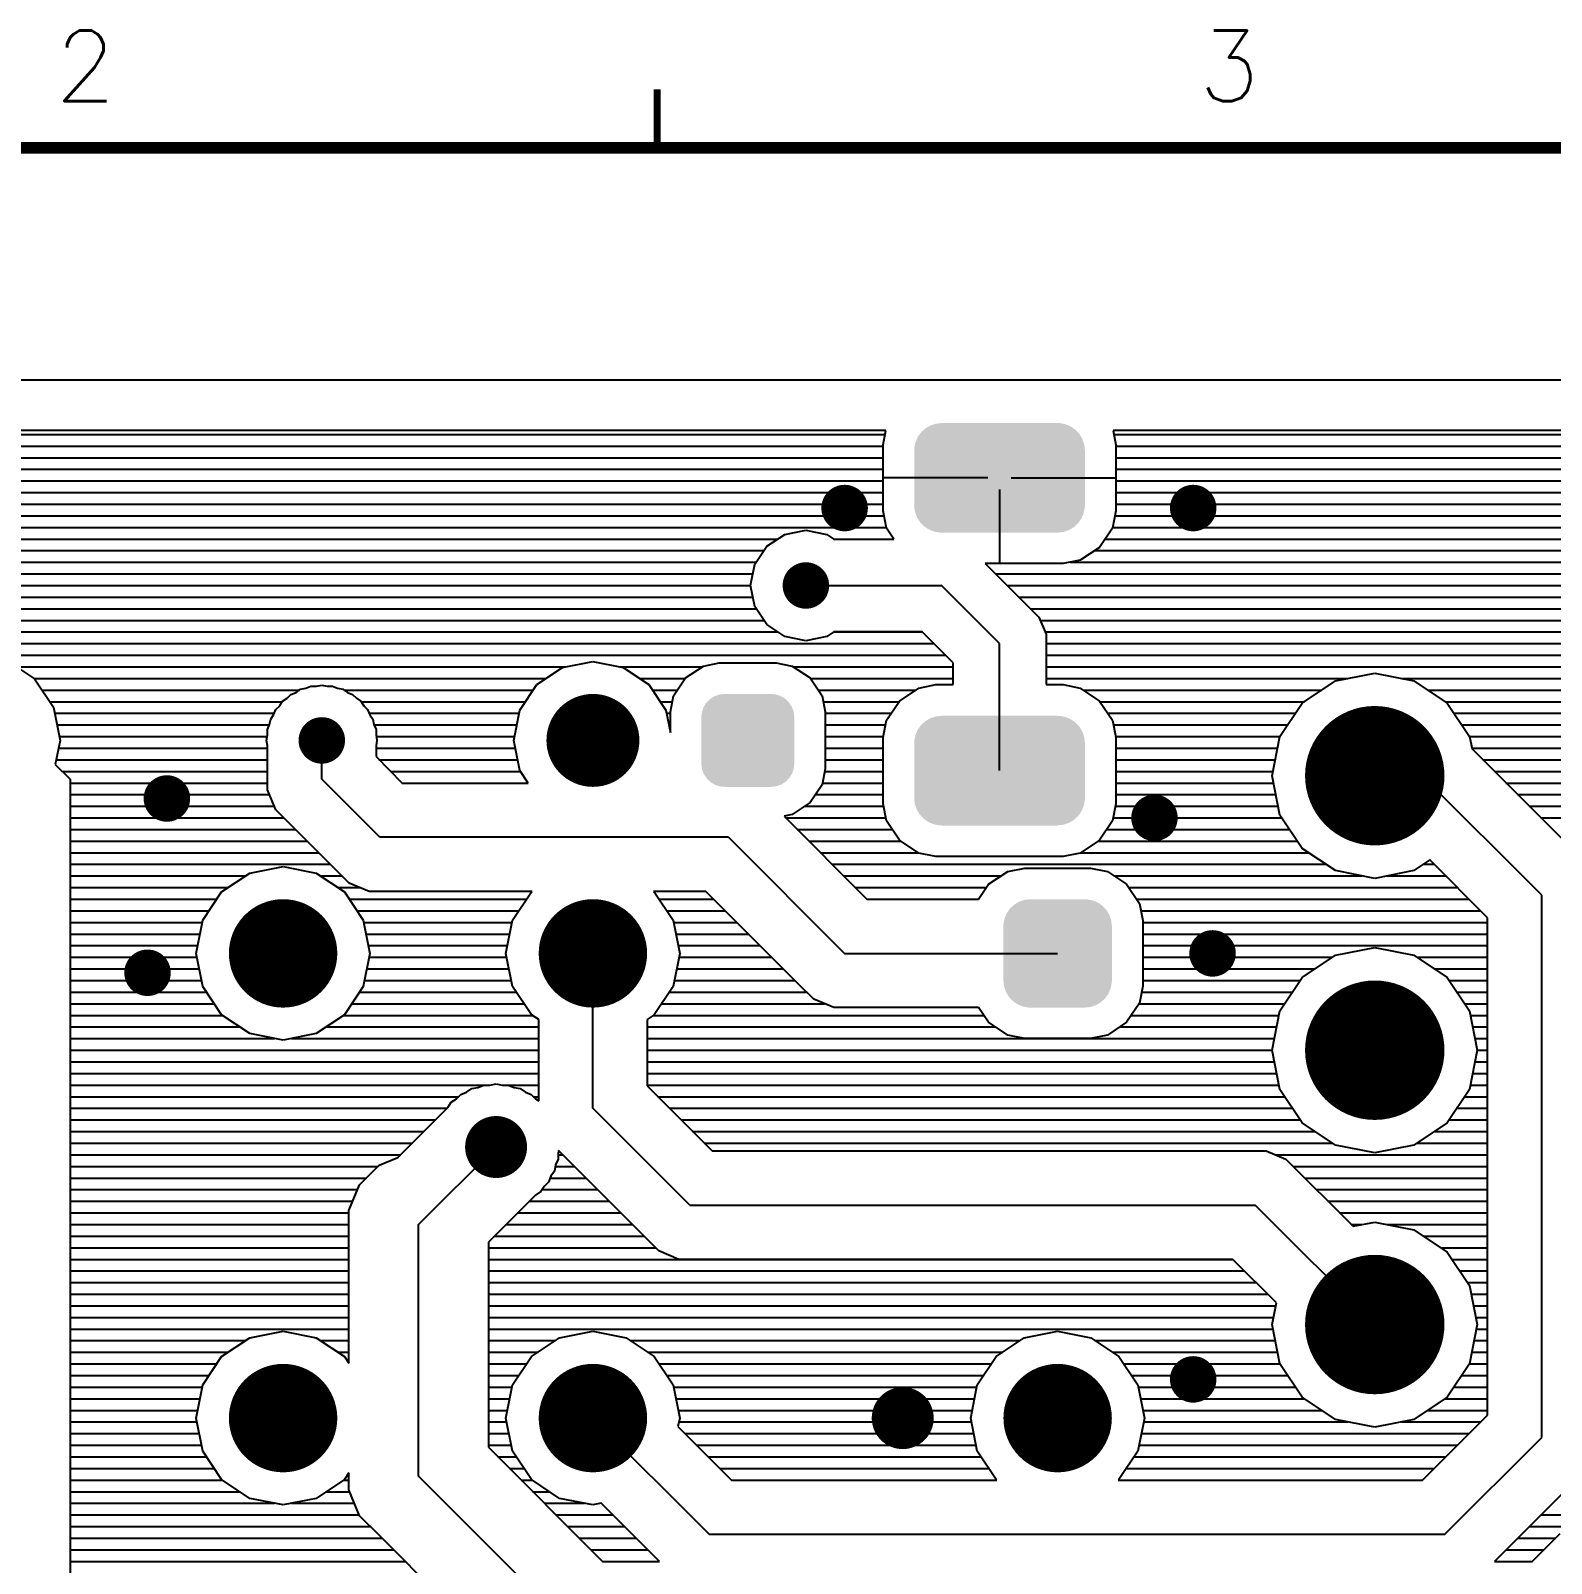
# Model space of a CAD drawing. Extents: x 295 to 953, y 10 to 290.
# Drawn here: x 562.8 to 627.6, y 224.7 to 290 of the extents above; entities that cross this region are included whole.
import ezdxf
from ezdxf.enums import TextEntityAlignment as Align

# ---------------------------------------------------------------- set-up
doc = ezdxf.new("R2010")
doc.units = 0
doc.header["$LTSCALE"] = 5
doc.header["$MEASUREMENT"] = 0
doc.layers.get('0').update_dxf_attribs({"linetype": 'CONTINUOUS', "lineweight": 25})
doc.layers.add('문자', color=4, linetype='CONTINUOUS')
doc.layers.add('테두리', color=3, linetype='CONTINUOUS')
doc.styles.get("Standard").update_dxf_attribs({"font": 'simplex.shx'})

# ---------------------------------------------------------------- blocks, each defined once
blk = doc.blocks.new('C')
at = {"layer": '테두리'}
for points, const_width in [([(112.5, 287.5), (112.5, 285)], 0.3), ([(15, 285), (15, 15), (405, 15), (405, 285), (15, 285)], 0.5)]:
    blk.add_lwpolyline(points, dxfattribs=dict(at, const_width=const_width))
at = {"layer": '문자'}
for s, p in [('2', (88.125, 288.5)), ('3', (136.875, 288.5))]:
    blk.add_text(s, height=3, dxfattribs=at).set_placement(p, align=Align.MIDDLE)

msp = doc.modelspace()

# ---------------------------------------------------------------- linework, layer by layer
for p, q in [((843.878, 275.097), (529.277, 275.097)), ((544.578, 272.785), (599.193, 272.785)), ((599.226, 272.95), (544.975, 272.95)), ((599.108, 272.349), (599.226, 272.95)), ((822.006, 272.95), (608.915, 272.95)), ((608.915, 272.95), (609.033, 272.349)), ((608.948, 272.785), (825.361, 272.785)), ((543.971, 272.29), (599.108, 272.29)), ((599.108, 269.523), (599.108, 272.349)), ((609.033, 272.349), (609.033, 269.523)), ((609.033, 272.29), (825.968, 272.29)), ((542.98, 271.299), (599.108, 271.299)), ((543.475, 271.795), (599.108, 271.795)), ((609.033, 271.795), (826.463, 271.795)), ((609.033, 271.299), (826.959, 271.299)), ((542.485, 270.804), (599.108, 270.804)), ((603.578, 270.936), (599.108, 270.936)), ((604.569, 270.936), (609.033, 270.936)), ((609.033, 270.804), (827.454, 270.804)), ((542.234, 270.309), (599.108, 270.309)), ((604.074, 270.441), (604.074, 267.277)), ((609.033, 270.309), (827.949, 270.309)), ((542.155, 269.813), (599.108, 269.813)), ((542.155, 269.318), (599.147, 269.318)), ((599.253, 268.796), (599.108, 269.523)), ((609.033, 269.523), (608.888, 268.796)), ((608.994, 269.318), (828.603, 269.318)), ((609.033, 269.813), (828.398, 269.813)), ((542.155, 268.823), (599.246, 268.823)), ((594.914, 268.526), (595.819, 268.704)), ((595.819, 268.704), (596.717, 268.526)), ((599.563, 268.328), (599.253, 268.796)), ((608.888, 268.796), (608.333, 267.971)), ((608.895, 268.823), (828.61, 268.823)), ((542.155, 268.328), (594.617, 268.328)), ((593.639, 267.251), (594.148, 268.017)), ((594.148, 268.017), (594.914, 268.526)), ((596.717, 268.526), (597.008, 268.328)), ((597.008, 268.328), (599.563, 268.328)), ((608.333, 267.971), (607.514, 267.423)), ((608.578, 268.328), (828.61, 268.328)), ((542.155, 267.832), (594.029, 267.832)), ((542.155, 267.337), (593.699, 267.337)), ((593.461, 266.346), (593.639, 267.251)), ((606.788, 267.277), (603.466, 267.277)), ((603.466, 267.277), (605.19, 265.554)), ((607.514, 267.423), (606.788, 267.277)), ((607.098, 267.337), (668.509, 267.337)), ((608.129, 267.832), (676.487, 267.832)), ((542.155, 266.842), (593.56, 266.842)), ((603.902, 266.842), (668.02, 266.842)), ((542.155, 266.346), (593.461, 266.346)), ((593.639, 265.448), (593.461, 266.346)), ((595.819, 266.346), (601.597, 266.346)), ((604.074, 263.87), (601.597, 266.346)), ((604.397, 266.346), (667.796, 266.346)), ((542.155, 265.851), (593.56, 265.851)), ((542.155, 265.356), (593.699, 265.356)), ((594.148, 264.682), (593.639, 265.448)), ((604.893, 265.851), (667.743, 265.851)), ((605.19, 265.554), (605.751, 264.993)), ((605.388, 265.356), (667.743, 265.356)), ((542.155, 264.86), (594.029, 264.86)), ((594.914, 264.174), (594.148, 264.682)), ((605.751, 264.993), (606.055, 264.266)), ((605.804, 264.86), (667.763, 264.86)), ((542.155, 264.365), (594.623, 264.365)), ((595.819, 263.989), (594.914, 264.174)), ((596.717, 264.174), (595.819, 263.989)), ((597.008, 264.365), (596.717, 264.174)), ((597.008, 264.365), (600.772, 264.365)), ((600.772, 264.365), (597.008, 264.365)), ((602.093, 263.051), (600.772, 264.365)), ((606.009, 264.365), (665.861, 264.365)), ((606.055, 264.266), (606.055, 262.12)), ((542.155, 263.87), (601.267, 263.87)), ((560.679, 263.375), (601.762, 263.375)), ((604.074, 258.455), (604.074, 263.87)), ((606.055, 263.87), (665.134, 263.87)), ((606.055, 263.375), (657.282, 263.375)), ((561.736, 263.163), (562.937, 262.364)), ((562.165, 262.879), (585.583, 262.879)), ((584.354, 262.126), (585.444, 262.853)), ((585.444, 262.853), (586.738, 263.11)), ((586.738, 263.11), (588.026, 262.853)), ((587.887, 262.879), (591.401, 262.879)), ((588.026, 262.853), (589.116, 262.126)), ((590.681, 262.404), (591.447, 262.912)), ((591.447, 262.912), (592.121, 263.044)), ((592.121, 263.044), (594.557, 263.044)), ((594.557, 263.044), (595.231, 262.912)), ((595.231, 262.912), (595.997, 262.404)), ((595.277, 262.879), (602.093, 262.879)), ((602.093, 262.12), (602.093, 263.051)), ((606.055, 262.879), (656.543, 262.879)), ((562.904, 262.384), (584.744, 262.384)), ((562.937, 262.364), (563.743, 261.162)), ((574.501, 261.968), (574.719, 262.054)), ((574.719, 262.054), (574.95, 262.054)), ((574.95, 262.054), (575.181, 262.1)), ((575.181, 262.1), (575.406, 262.054)), ((575.406, 262.054), (575.637, 262.054)), ((575.637, 262.054), (575.855, 261.968)), ((583.628, 261.03), (584.354, 262.126)), ((588.726, 262.384), (590.674, 262.384)), ((589.116, 262.126), (589.842, 261.03)), ((590.172, 261.638), (590.681, 262.404)), ((595.997, 262.404), (596.506, 261.638)), ((596.004, 262.384), (602.093, 262.384)), ((600.626, 261.974), (601.353, 262.12)), ((601.353, 262.12), (602.093, 262.12)), ((606.055, 262.384), (618.926, 262.384)), ((606.055, 262.12), (606.788, 262.12)), ((606.788, 262.12), (607.514, 261.974)), ((616.971, 261.334), (618.391, 262.278)), ((618.391, 262.278), (620.069, 262.615)), ((620.069, 262.615), (621.739, 262.278)), ((621.211, 262.384), (655.895, 262.384)), ((621.739, 262.278), (623.159, 261.334)), ((563.254, 261.889), (574.23, 261.889)), ((563.585, 261.393), (573.504, 261.393)), ((573.385, 261.215), (573.51, 261.413)), ((573.51, 261.413), (573.702, 261.539)), ((573.702, 261.539), (573.867, 261.704)), ((573.867, 261.704), (574.085, 261.79)), ((574.085, 261.79), (574.277, 261.922)), ((574.277, 261.922), (574.501, 261.968)), ((575.855, 261.968), (576.079, 261.922)), ((576.079, 261.922), (576.271, 261.79)), ((576.126, 261.889), (584.196, 261.889)), ((576.271, 261.79), (576.489, 261.704)), ((576.489, 261.704), (576.654, 261.539)), ((576.654, 261.539), (576.845, 261.413)), ((576.845, 261.413), (576.971, 261.215)), ((576.852, 261.393), (583.866, 261.393)), ((589.274, 261.889), (590.337, 261.889)), ((589.604, 261.393), (590.126, 261.393)), ((590.04, 260.964), (590.172, 261.638)), ((596.34, 261.889), (600.508, 261.889)), ((596.506, 261.638), (596.644, 260.964)), ((596.552, 261.393), (599.788, 261.393)), ((599.253, 260.601), (599.808, 261.42)), ((599.808, 261.42), (600.626, 261.974)), ((607.514, 261.974), (608.333, 261.42)), ((607.633, 261.889), (617.81, 261.889)), ((608.333, 261.42), (608.888, 260.601)), ((608.353, 261.393), (617.07, 261.393)), ((622.327, 261.889), (655.565, 261.889)), ((623.067, 261.393), (655.235, 261.393)), ((563.743, 261.162), (564.021, 259.742)), ((563.789, 260.898), (573.154, 260.898)), ((573.002, 260.647), (573.127, 260.839)), ((573.127, 260.839), (573.22, 261.057)), ((573.22, 261.057), (573.385, 261.215)), ((576.971, 261.215), (577.136, 261.057)), ((577.136, 261.057), (577.229, 260.839)), ((577.202, 260.898), (583.601, 260.898)), ((577.229, 260.839), (577.354, 260.647)), ((583.37, 259.742), (583.628, 261.03)), ((589.842, 261.03), (590.04, 260.073)), ((589.869, 260.898), (590.04, 260.898)), ((590.04, 260.073), (590.04, 260.964)), ((596.644, 260.964), (596.644, 258.527)), ((596.644, 260.898), (599.458, 260.898)), ((608.683, 260.898), (616.687, 260.898)), ((616.02, 259.914), (616.971, 261.334)), ((623.159, 261.334), (624.11, 259.914)), ((623.45, 260.898), (654.991, 260.898)), ((563.888, 260.403), (572.949, 260.403)), ((572.87, 260.205), (572.956, 260.416)), ((572.87, 259.973), (572.87, 260.205)), ((572.956, 260.416), (573.002, 260.647)), ((577.354, 260.647), (577.4, 260.416)), ((577.4, 260.416), (577.493, 260.205)), ((577.407, 260.403), (583.502, 260.403)), ((577.493, 260.205), (577.493, 259.973)), ((589.968, 260.403), (590.04, 260.403)), ((596.644, 260.403), (599.213, 260.403)), ((599.108, 259.874), (599.253, 260.601)), ((608.888, 260.601), (609.033, 259.874)), ((608.928, 260.403), (616.351, 260.403)), ((623.78, 260.403), (654.892, 260.403)), ((564.021, 259.742), (563.816, 258.719)), ((563.954, 259.412), (572.87, 259.412)), ((563.988, 259.907), (572.857, 259.907)), ((572.824, 259.742), (572.87, 259.973)), ((572.87, 259.518), (572.824, 259.742)), ((572.87, 258.554), (572.87, 259.518)), ((575.181, 258.091), (575.181, 259.742)), ((577.493, 259.973), (577.532, 259.742)), ((577.532, 259.742), (577.493, 259.518)), ((577.493, 259.518), (577.493, 259.049)), ((577.493, 259.412), (583.436, 259.412)), ((577.499, 259.907), (583.403, 259.907)), ((583.628, 258.455), (583.37, 259.742)), ((596.644, 259.907), (599.114, 259.907)), ((596.644, 259.412), (599.108, 259.412)), ((599.108, 257.041), (599.108, 259.874)), ((609.027, 259.907), (616.02, 259.907)), ((609.033, 259.874), (609.033, 257.041)), ((609.033, 259.412), (615.921, 259.412)), ((615.69, 258.237), (616.02, 259.914)), ((624.11, 259.914), (624.216, 259.379)), ((624.11, 259.907), (654.793, 259.907)), ((624.209, 259.412), (654.693, 259.412)), ((563.855, 258.917), (572.87, 258.917)), ((577.493, 259.049), (578.609, 257.926)), ((577.618, 258.917), (583.535, 258.917)), ((596.644, 258.917), (599.108, 258.917)), ((609.033, 258.917), (615.829, 258.917)), ((624.216, 259.379), (628.495, 255.1)), ((624.672, 258.917), (654.786, 258.917)), ((563.816, 258.719), (564.45, 258.091)), ((564.12, 258.422), (572.87, 258.422)), ((572.87, 257.636), (572.87, 258.554)), ((578.113, 258.422), (583.648, 258.422)), ((583.978, 257.926), (583.628, 258.455)), ((596.644, 258.527), (596.506, 257.854)), ((596.618, 258.422), (599.108, 258.422)), ((609.033, 258.422), (615.73, 258.422)), ((616.02, 256.559), (615.69, 258.237)), ((622.089, 258.237), (620.069, 258.237)), ((627.188, 253.138), (622.089, 258.237)), ((625.167, 258.422), (654.885, 258.422)), ((564.45, 258.091), (564.45, 237.454)), ((564.45, 257.926), (572.87, 257.926)), ((573.22, 256.784), (572.87, 257.636)), ((577.658, 255.615), (575.181, 258.091)), ((578.609, 257.926), (583.978, 257.926)), ((596.506, 257.854), (595.997, 257.088)), ((596.519, 257.926), (599.108, 257.926)), ((609.033, 257.926), (615.75, 257.926)), ((625.662, 257.926), (654.984, 257.926)), ((564.45, 257.431), (572.949, 257.431)), ((564.45, 256.936), (573.154, 256.936)), ((595.997, 257.088), (595.231, 256.579)), ((595.773, 256.936), (599.127, 256.936)), ((596.228, 257.431), (599.108, 257.431)), ((599.253, 256.315), (599.108, 257.041)), ((609.033, 257.041), (608.888, 256.315)), ((609.014, 256.936), (615.948, 256.936)), ((609.033, 257.431), (615.849, 257.431)), ((626.158, 257.431), (655.222, 257.431)), ((626.653, 256.936), (655.552, 256.936)), ((564.45, 256.44), (573.563, 256.44)), ((573.867, 256.137), (573.22, 256.784)), ((595.231, 256.579), (594.888, 256.506)), ((594.888, 256.506), (598.421, 252.973)), ((594.954, 256.44), (599.226, 256.44)), ((599.808, 255.489), (599.253, 256.315)), ((608.888, 256.315), (608.333, 255.489)), ((608.915, 256.44), (616.106, 256.44)), ((616.971, 255.139), (616.02, 256.559)), ((627.148, 256.44), (655.882, 256.44)), ((564.45, 255.945), (574.059, 255.945)), ((575.696, 254.307), (573.867, 256.137)), ((592.517, 255.615), (577.658, 255.615)), ((592.517, 255.615), (597.47, 250.662)), ((595.449, 255.945), (599.497, 255.945)), ((600.626, 254.941), (599.808, 255.489)), ((608.333, 255.489), (607.514, 254.941)), ((608.644, 255.945), (616.436, 255.945)), ((564.45, 255.45), (574.554, 255.45)), ((564.45, 254.954), (575.049, 254.954)), ((595.944, 255.45), (599.867, 255.45)), ((596.44, 254.954), (600.607, 254.954)), ((601.353, 254.796), (600.626, 254.941)), ((607.514, 254.941), (606.788, 254.796)), ((607.534, 254.954), (617.249, 254.954)), ((608.274, 255.45), (616.767, 255.45)), ((618.391, 254.195), (616.971, 255.139)), ((564.45, 254.459), (575.545, 254.459)), ((572.11, 254.083), (573.53, 254.367)), ((573.53, 254.367), (574.944, 254.083)), ((576.344, 253.66), (575.696, 254.307)), ((596.935, 254.459), (617.988, 254.459)), ((606.788, 254.796), (601.353, 254.796)), ((604.424, 254.155), (605.15, 254.294)), ((605.15, 254.294), (607.944, 254.294)), ((607.944, 254.294), (608.67, 254.155)), ((620.069, 253.858), (618.391, 254.195)), ((621.739, 254.195), (620.069, 253.858)), ((622.413, 254.644), (621.739, 254.195)), ((622.142, 254.459), (622.598, 254.459)), ((624.876, 252.181), (622.413, 254.644)), ((564.45, 253.964), (571.932, 253.964)), ((570.908, 253.284), (572.11, 254.083)), ((574.944, 254.083), (576.145, 253.284)), ((575.122, 253.964), (576.04, 253.964)), ((577.196, 253.303), (576.344, 253.66)), ((597.43, 253.964), (604.146, 253.964)), ((603.182, 252.973), (603.605, 253.607)), ((603.605, 253.607), (604.424, 254.155)), ((608.67, 254.155), (609.489, 253.607)), ((608.948, 253.964), (619.534, 253.964)), ((609.489, 253.607), (610.037, 252.788)), ((620.604, 253.964), (623.093, 253.964)), ((564.45, 253.469), (571.192, 253.469)), ((564.45, 252.973), (570.704, 252.973)), ((570.103, 252.082), (570.908, 253.284)), ((575.861, 253.469), (576.799, 253.469)), ((576.145, 253.284), (576.951, 252.082)), ((576.35, 252.973), (583.912, 252.973)), ((584.15, 253.303), (577.196, 253.303)), ((583.311, 252.082), (584.116, 253.284)), ((584.116, 253.284), (584.15, 253.303)), ((591.559, 253.303), (589.32, 253.303)), ((589.32, 253.303), (589.353, 253.284)), ((589.353, 253.284), (590.159, 252.082)), ((589.558, 252.973), (591.889, 252.973)), ((595.508, 249.354), (591.559, 253.303)), ((597.925, 253.469), (603.519, 253.469)), ((598.421, 252.973), (603.182, 252.973)), ((609.575, 253.469), (623.589, 253.469)), ((609.912, 252.973), (624.084, 252.973)), ((627.188, 230.024), (627.188, 253.138)), ((564.45, 252.478), (570.374, 252.478)), ((576.68, 252.478), (583.582, 252.478)), ((589.888, 252.478), (592.385, 252.478)), ((610.037, 252.788), (610.182, 252.062)), ((610.097, 252.478), (624.579, 252.478)), ((564.45, 251.983), (570.09, 251.983)), ((569.825, 250.662), (570.103, 252.082)), ((576.951, 252.082), (577.229, 250.662)), ((576.964, 251.983), (583.298, 251.983)), ((583.033, 250.662), (583.311, 252.082)), ((590.159, 252.082), (590.437, 250.662)), ((590.172, 251.983), (592.88, 251.983)), ((610.182, 252.062), (610.182, 249.262)), ((610.182, 251.983), (624.876, 251.983)), ((624.876, 230.982), (624.876, 252.181)), ((564.45, 251.487), (569.991, 251.487)), ((564.45, 250.992), (569.891, 250.992)), ((577.063, 251.487), (583.199, 251.487)), ((577.162, 250.992), (583.099, 250.992)), ((590.271, 251.487), (593.375, 251.487)), ((590.37, 250.992), (593.871, 250.992)), ((610.182, 251.487), (624.876, 251.487)), ((610.182, 250.992), (624.876, 250.992)), ((618.391, 250.583), (620.069, 250.913)), ((620.069, 250.913), (621.739, 250.583)), ((564.45, 250.497), (569.858, 250.497)), ((570.103, 249.249), (569.825, 250.662)), ((577.229, 250.662), (576.951, 249.249)), ((577.196, 250.497), (583.066, 250.497)), ((583.311, 249.249), (583.033, 250.662)), ((586.738, 244.058), (586.738, 250.662)), ((590.437, 250.662), (590.159, 249.249)), ((590.404, 250.497), (594.366, 250.497)), ((597.47, 250.662), (606.55, 250.662)), ((610.182, 250.497), (618.272, 250.497)), ((616.971, 249.632), (618.391, 250.583)), ((621.739, 250.583), (623.159, 249.632)), ((621.865, 250.497), (624.876, 250.497)), ((564.45, 250.001), (569.958, 250.001)), ((577.096, 250.001), (583.166, 250.001)), ((590.304, 250.001), (594.861, 250.001)), ((610.182, 250.001), (617.526, 250.001)), ((616.02, 248.212), (616.971, 249.632)), ((622.605, 250.001), (624.876, 250.001)), ((623.159, 249.632), (624.11, 248.212)), ((564.45, 249.506), (570.057, 249.506)), ((564.45, 249.011), (570.261, 249.011)), ((570.908, 248.047), (570.103, 249.249)), ((576.951, 249.249), (576.145, 248.047)), ((576.793, 249.011), (583.469, 249.011)), ((576.997, 249.506), (583.265, 249.506)), ((584.116, 248.047), (583.311, 249.249)), ((590.159, 249.249), (589.353, 248.047)), ((590.001, 249.011), (595.852, 249.011)), ((590.205, 249.506), (595.357, 249.506)), ((596.156, 248.707), (595.508, 249.354)), ((610.182, 249.262), (610.037, 248.542)), ((610.13, 249.011), (616.562, 249.011)), ((610.182, 249.506), (616.892, 249.506)), ((623.245, 249.506), (624.876, 249.506)), ((623.575, 249.011), (624.876, 249.011)), ((564.45, 248.516), (570.592, 248.516)), ((576.462, 248.516), (583.8, 248.516)), ((589.67, 248.516), (596.611, 248.516)), ((597.008, 248.35), (596.156, 248.707)), ((603.182, 248.35), (597.008, 248.35)), ((603.605, 247.723), (603.182, 248.35)), ((610.037, 248.542), (609.489, 247.723)), ((610.017, 248.516), (616.225, 248.516)), ((623.906, 248.516), (624.876, 248.516)), ((564.45, 248.02), (570.942, 248.02)), ((572.11, 247.241), (570.908, 248.047)), ((576.145, 248.047), (574.944, 247.241)), ((576.112, 248.02), (584.15, 248.02)), ((584.427, 247.842), (584.116, 248.047)), ((584.427, 244.52), (584.427, 247.842)), ((589.353, 248.047), (589.05, 247.842)), ((589.05, 247.842), (589.05, 245.015)), ((589.32, 248.02), (603.407, 248.02)), ((604.424, 247.175), (603.605, 247.723)), ((609.489, 247.723), (608.67, 247.175)), ((609.687, 248.02), (615.987, 248.02)), ((615.69, 246.534), (616.02, 248.212)), ((624.11, 248.212), (624.441, 246.534)), ((624.15, 248.02), (624.876, 248.02)), ((564.45, 247.525), (571.681, 247.525)), ((564.45, 247.03), (573.167, 247.03)), ((573.53, 246.964), (572.11, 247.241)), ((574.944, 247.241), (573.53, 246.964)), ((573.887, 247.03), (584.427, 247.03)), ((575.373, 247.525), (584.427, 247.525)), ((589.05, 247.525), (603.902, 247.525)), ((589.05, 247.03), (615.789, 247.03)), ((605.15, 247.03), (604.424, 247.175)), ((607.944, 247.03), (605.15, 247.03)), ((608.67, 247.175), (607.944, 247.03)), ((609.192, 247.525), (615.888, 247.525)), ((624.249, 247.525), (624.876, 247.525)), ((624.348, 247.03), (624.876, 247.03)), ((564.45, 246.534), (584.427, 246.534)), ((589.05, 246.534), (615.69, 246.534)), ((616.02, 244.864), (615.69, 246.534)), ((624.441, 246.534), (624.11, 244.864)), ((624.441, 246.534), (624.876, 246.534)), ((564.45, 246.039), (584.427, 246.039)), ((589.05, 246.039), (615.789, 246.039)), ((624.348, 246.039), (624.876, 246.039)), ((564.45, 245.544), (584.427, 245.544)), ((564.45, 245.048), (582.082, 245.048)), ((581.838, 244.949), (582.082, 245.048)), ((582.082, 245.048), (582.347, 245.048)), ((582.347, 245.048), (582.611, 245.101)), ((582.611, 245.101), (582.868, 245.048)), ((582.868, 245.048), (583.132, 245.048)), ((583.132, 245.048), (584.427, 245.048)), ((583.132, 245.048), (583.377, 244.949)), ((589.05, 245.544), (615.888, 245.544)), ((589.05, 245.048), (615.987, 245.048)), ((624.15, 245.048), (624.876, 245.048)), ((624.249, 245.544), (624.876, 245.544)), ((564.45, 244.553), (581.019, 244.553)), ((580.702, 244.315), (580.927, 244.461)), ((580.927, 244.461), (581.112, 244.646)), ((581.112, 244.646), (581.356, 244.751)), ((581.356, 244.751), (581.574, 244.897)), ((581.574, 244.897), (581.838, 244.949)), ((583.377, 244.949), (583.641, 244.897)), ((583.641, 244.897), (583.859, 244.751)), ((583.859, 244.751), (584.103, 244.646)), ((584.103, 244.646), (584.288, 244.461)), ((584.196, 244.553), (584.427, 244.553)), ((584.288, 244.461), (584.427, 244.375)), ((584.427, 244.375), (584.427, 244.52)), ((589.05, 245.015), (591.817, 242.242)), ((589.505, 244.553), (616.225, 244.553)), ((616.971, 243.444), (616.02, 244.864)), ((624.11, 244.864), (623.159, 243.444)), ((623.906, 244.553), (624.876, 244.553)), ((564.45, 244.058), (580.524, 244.058)), ((578.417, 241.958), (580.557, 244.091)), ((580.557, 244.091), (580.702, 244.315)), ((590.866, 239.93), (586.738, 244.058)), ((590.001, 244.058), (616.562, 244.058)), ((623.575, 244.058), (624.876, 244.058)), ((564.45, 243.563), (580.029, 243.563)), ((590.496, 243.563), (616.892, 243.563)), ((618.391, 242.493), (616.971, 243.444)), ((623.159, 243.444), (621.739, 242.493)), ((623.245, 243.563), (624.876, 243.563)), ((564.45, 243.067), (579.533, 243.067)), ((564.45, 242.572), (579.038, 242.572)), ((590.991, 243.067), (617.533, 243.067)), ((591.487, 242.572), (618.272, 242.572)), ((620.069, 242.162), (618.391, 242.493)), ((621.739, 242.493), (620.069, 242.162)), ((621.865, 242.572), (624.876, 242.572)), ((622.605, 243.067), (624.876, 243.067)), ((564.45, 242.077), (578.543, 242.077)), ((577.625, 241.628), (578.417, 241.958)), ((579.309, 239.105), (582.611, 242.407)), ((585.252, 241.885), (585.147, 241.641)), ((585.272, 242.255), (585.252, 242.149)), ((585.252, 242.149), (585.252, 241.885)), ((585.252, 242.077), (585.451, 242.077)), ((585.424, 242.103), (585.272, 242.255)), ((588.904, 238.623), (585.424, 242.103)), ((591.817, 242.242), (615.433, 242.242)), ((615.433, 242.242), (616.278, 241.892)), ((615.829, 242.077), (624.876, 242.077)), ((616.278, 241.892), (619.144, 239.032)), ((564.45, 241.581), (577.579, 241.581)), ((576.786, 240.789), (577.625, 241.628)), ((584.949, 241.159), (584.85, 240.914)), ((585.094, 241.377), (584.949, 241.159)), ((585.147, 241.641), (585.094, 241.377)), ((585.134, 241.581), (585.946, 241.581)), ((616.588, 241.581), (624.876, 241.581)), ((564.45, 241.086), (577.083, 241.086)), ((564.45, 240.591), (576.707, 240.591)), ((576.337, 239.699), (576.786, 240.789)), ((584.513, 240.505), (584.288, 240.36)), ((584.658, 240.723), (584.513, 240.505)), ((584.572, 240.591), (586.936, 240.591)), ((584.85, 240.914), (584.658, 240.723)), ((584.922, 241.086), (586.441, 241.086)), ((617.084, 241.086), (624.876, 241.086)), ((617.579, 240.591), (624.876, 240.591)), ((564.45, 240.095), (576.502, 240.095)), ((584.288, 240.36), (582.281, 238.345)), ((584.031, 240.095), (587.432, 240.095)), ((590.866, 239.93), (614.97, 239.93)), ((620.069, 234.839), (614.97, 239.93)), ((618.074, 240.095), (624.876, 240.095)), ((564.45, 239.6), (576.337, 239.6)), ((576.337, 233.188), (576.337, 239.699)), ((583.535, 239.6), (587.927, 239.6)), ((618.57, 239.6), (624.876, 239.6)), ((619.144, 239.032), (620.069, 239.21)), ((620.069, 239.21), (621.739, 238.88)), ((564.45, 239.105), (576.337, 239.105)), ((564.45, 238.61), (576.337, 238.61)), ((579.309, 228.373), (579.309, 239.105)), ((582.545, 238.61), (588.918, 238.61)), ((583.04, 239.105), (588.422, 239.105)), ((589.552, 237.976), (588.904, 238.623)), ((619.065, 239.105), (619.534, 239.105)), ((620.604, 239.105), (624.876, 239.105)), ((621.739, 238.88), (623.159, 237.929)), ((622.142, 238.61), (624.876, 238.61)), ((564.45, 238.114), (576.337, 238.114)), ((582.281, 238.345), (582.281, 229.608)), ((582.281, 238.114), (589.413, 238.114)), ((590.404, 237.619), (589.552, 237.976)), ((622.882, 238.114), (624.876, 238.114)), ((623.159, 237.929), (624.11, 236.509)), ((564.45, 237.619), (576.337, 237.619)), ((564.45, 237.454), (564.45, 213.481)), ((582.281, 237.619), (614.013, 237.619)), ((614.013, 237.619), (590.404, 237.619)), ((615.875, 235.763), (614.013, 237.619)), ((623.371, 237.619), (624.876, 237.619)), ((564.45, 237.124), (576.337, 237.124)), ((564.45, 236.628), (576.337, 236.628)), ((582.281, 237.124), (614.508, 237.124)), ((582.281, 236.628), (615.003, 236.628)), ((623.701, 237.124), (624.876, 237.124)), ((624.031, 236.628), (624.876, 236.628)), ((564.45, 236.133), (576.337, 236.133)), ((582.281, 236.133), (615.499, 236.133)), ((624.11, 236.509), (624.441, 234.839)), ((624.183, 236.133), (624.876, 236.133)), ((564.45, 235.638), (576.337, 235.638)), ((582.281, 235.638), (615.849, 235.638)), ((615.69, 234.839), (615.875, 235.763)), ((624.282, 235.638), (624.876, 235.638)), ((564.45, 235.142), (576.337, 235.142)), ((564.45, 234.647), (576.337, 234.647)), ((582.281, 235.142), (615.75, 235.142)), ((582.281, 234.647), (615.73, 234.647)), ((616.02, 233.161), (615.69, 234.839)), ((624.441, 234.839), (624.11, 233.161)), ((624.381, 235.142), (624.876, 235.142)), ((624.407, 234.647), (624.876, 234.647)), ((564.45, 234.152), (571.932, 234.152)), ((570.908, 233.472), (572.11, 234.271)), ((572.11, 234.271), (573.53, 234.555)), ((573.53, 234.555), (574.944, 234.271)), ((574.944, 234.271), (576.145, 233.472)), ((575.122, 234.152), (576.337, 234.152)), ((582.281, 234.152), (585.14, 234.152)), ((584.116, 233.472), (585.318, 234.271)), ((585.318, 234.271), (586.738, 234.555)), ((586.738, 234.555), (588.152, 234.271)), ((588.152, 234.271), (589.353, 233.472)), ((588.33, 234.152), (604.952, 234.152)), ((603.928, 233.472), (605.13, 234.271)), ((605.13, 234.271), (606.55, 234.555)), ((606.55, 234.555), (607.964, 234.271)), ((607.964, 234.271), (609.165, 233.472)), ((608.142, 234.152), (615.829, 234.152)), ((624.308, 234.152), (624.876, 234.152)), ((564.45, 233.657), (571.192, 233.657)), ((570.103, 232.27), (570.908, 233.472)), ((575.861, 233.657), (576.337, 233.657)), ((576.145, 233.472), (576.337, 233.188)), ((582.281, 233.657), (584.4, 233.657)), ((583.311, 232.27), (584.116, 233.472)), ((589.069, 233.657), (604.212, 233.657)), ((589.353, 233.472), (590.159, 232.27)), ((603.123, 232.27), (603.928, 233.472)), ((608.881, 233.657), (615.921, 233.657)), ((609.165, 233.472), (609.971, 232.27)), ((624.209, 233.657), (624.876, 233.657)), ((564.45, 233.161), (570.704, 233.161)), ((564.45, 232.666), (570.374, 232.666)), ((582.281, 233.161), (583.912, 233.161)), ((582.281, 232.666), (583.582, 232.666)), ((589.558, 233.161), (603.724, 233.161)), ((589.888, 232.666), (603.394, 232.666)), ((609.37, 233.161), (616.02, 233.161)), ((609.7, 232.666), (616.351, 232.666)), ((616.971, 231.741), (616.02, 233.161)), ((624.11, 233.161), (623.159, 231.741)), ((623.78, 232.666), (624.876, 232.666)), ((624.11, 233.161), (624.876, 233.161)), ((564.45, 232.171), (570.09, 232.171)), ((569.825, 230.85), (570.103, 232.27)), ((582.281, 232.171), (583.298, 232.171)), ((583.033, 230.85), (583.311, 232.27)), ((590.159, 232.27), (590.437, 230.85)), ((590.172, 232.171), (603.11, 232.171)), ((602.845, 230.85), (603.123, 232.27)), ((609.971, 232.27), (610.249, 230.85)), ((609.984, 232.171), (616.687, 232.171)), ((623.45, 232.171), (624.876, 232.171)), ((564.45, 231.675), (569.991, 231.675)), ((582.281, 231.675), (583.199, 231.675)), ((590.271, 231.675), (603.011, 231.675)), ((610.083, 231.675), (617.07, 231.675)), ((618.391, 230.79), (616.971, 231.741)), ((623.159, 231.741), (621.739, 230.79)), ((623.067, 231.675), (624.876, 231.675)), ((564.45, 231.18), (569.891, 231.18)), ((564.45, 230.685), (569.858, 230.685)), ((570.103, 229.437), (569.825, 230.85)), ((582.281, 231.18), (583.099, 231.18)), ((582.281, 230.685), (583.066, 230.685)), ((583.311, 229.437), (583.033, 230.85)), ((586.738, 230.85), (591.691, 225.897)), ((590.437, 230.85), (590.364, 230.487)), ((590.37, 231.18), (602.911, 231.18)), ((590.404, 230.685), (602.878, 230.685)), ((603.123, 229.437), (602.845, 230.85)), ((610.249, 230.85), (609.971, 229.437)), ((610.182, 231.18), (617.81, 231.18)), ((610.216, 230.685), (618.926, 230.685)), ((620.069, 230.46), (618.391, 230.79)), ((621.739, 230.79), (620.069, 230.46)), ((621.211, 230.685), (624.579, 230.685)), ((622.103, 228.208), (624.876, 230.982)), ((622.327, 231.18), (624.876, 231.18)), ((564.45, 230.189), (569.958, 230.189)), ((582.281, 230.189), (583.166, 230.189)), ((590.364, 230.487), (592.642, 228.208)), ((590.661, 230.189), (602.978, 230.189)), ((610.116, 230.189), (624.084, 230.189)), ((623.06, 225.897), (627.188, 230.024)), ((564.45, 229.694), (570.057, 229.694)), ((570.908, 228.235), (570.103, 229.437)), ((582.281, 229.694), (583.265, 229.694)), ((582.281, 229.608), (587.141, 224.741)), ((584.116, 228.235), (583.311, 229.437)), ((591.156, 229.694), (603.077, 229.694)), ((603.928, 228.235), (603.123, 229.437)), ((609.971, 229.437), (609.165, 228.235)), ((610.017, 229.694), (623.589, 229.694)), ((564.45, 229.199), (570.261, 229.199)), ((564.45, 228.704), (570.592, 228.704)), ((582.683, 229.199), (583.469, 229.199)), ((583.179, 228.704), (583.8, 228.704)), ((591.652, 229.199), (603.281, 229.199)), ((592.147, 228.704), (603.612, 228.704)), ((609.482, 228.704), (622.598, 228.704)), ((609.813, 229.199), (623.093, 229.199)), ((629.143, 228.717), (625.167, 224.741)), ((564.45, 228.208), (570.942, 228.208)), ((572.11, 227.429), (570.908, 228.235)), ((576.145, 228.235), (574.944, 227.429)), ((576.112, 228.208), (576.337, 228.208)), ((576.337, 228.512), (576.145, 228.235)), ((576.337, 227.786), (576.337, 228.512)), ((585.913, 221.769), (579.309, 228.373)), ((583.674, 228.208), (584.15, 228.208)), ((585.318, 227.429), (584.116, 228.235)), ((592.642, 228.208), (603.962, 228.208)), ((603.962, 228.208), (603.928, 228.235)), ((609.165, 228.235), (609.132, 228.208)), ((609.132, 228.208), (622.103, 228.208)), ((564.45, 227.713), (571.681, 227.713)), ((573.53, 227.152), (572.11, 227.429)), ((574.944, 227.429), (573.53, 227.152)), ((575.373, 227.713), (576.363, 227.713)), ((576.786, 226.689), (576.337, 227.786)), ((584.169, 227.713), (584.889, 227.713)), ((586.738, 227.152), (585.318, 227.429)), ((564.45, 227.218), (573.167, 227.218)), ((573.887, 227.218), (576.568, 227.218)), ((584.665, 227.218), (586.375, 227.218)), ((587.095, 227.218), (586.738, 227.152)), ((587.095, 227.218), (587.102, 227.218)), ((589.578, 224.741), (587.095, 227.218)), ((564.45, 226.722), (576.773, 226.722)), ((564.45, 226.227), (577.248, 226.227)), ((577.625, 225.857), (576.786, 226.689)), ((585.16, 226.722), (587.597, 226.722)), ((585.655, 226.227), (588.092, 226.227)), ((626.653, 226.227), (628.264, 226.227)), ((627.148, 226.722), (628.76, 226.722)), ((564.45, 225.732), (577.744, 225.732)), ((583.39, 220.085), (577.625, 225.857)), ((586.151, 225.732), (588.587, 225.732)), ((591.691, 225.897), (623.06, 225.897)), ((626.158, 225.732), (627.769, 225.732)), ((626.778, 224.741), (627.967, 225.93)), ((564.45, 225.236), (578.239, 225.236)), ((586.646, 225.236), (589.083, 225.236)), ((625.662, 225.236), (627.274, 225.236)), ((564.45, 224.741), (578.734, 224.741)), ((587.141, 224.741), (589.578, 224.741)), ((625.167, 224.741), (626.778, 224.741))]:
    msp.add_line(p, q)
for points, const_width in [([(596.974, 269.648, 1), (597.965, 269.648, 1)], 0.991), ([(611.833, 269.648, 1), (612.824, 269.648, 1)], 0.991), ([(595.323, 266.346, 1), (596.314, 266.346, 1)], 0.991), ([(585.748, 259.742, 1), (587.729, 259.742, 1)], 1.981), ([(574.686, 259.742, 1), (575.677, 259.742, 1)], 0.991), ([(618.583, 258.237, 1), (621.555, 258.237, 1)], 2.972), ([(568.082, 257.266, 1), (569.073, 257.266, 1)], 0.991), ([(610.182, 256.44, 1), (611.173, 256.44, 1)], 0.991), ([(572.375, 250.662, 1), (574.686, 250.662, 1)], 2.311), ([(585.583, 250.662, 1), (587.894, 250.662, 1)], 2.311), ([(612.659, 250.662, 1), (613.65, 250.662, 1)], 0.991), ([(567.256, 249.836, 1), (568.247, 249.836, 1)], 0.991), ([(618.583, 246.534, 1), (621.555, 246.534, 1)], 2.972), ([(581.95, 242.407, 1), (583.271, 242.407, 1)], 1.321), ([(618.583, 234.839, 1), (621.555, 234.839, 1)], 2.972), ([(611.833, 232.501, 1), (612.824, 232.501, 1)], 0.991), ([(572.375, 230.85, 1), (574.686, 230.85, 1)], 2.311), ([(585.583, 230.85, 1), (587.894, 230.85, 1)], 2.311), ([(605.395, 230.85, 1), (607.706, 230.85, 1)], 2.311), ([(599.286, 230.85, 1), (600.607, 230.85, 1)], 1.321)]:
    msp.add_lwpolyline(points, format="xyb", close=True, dxfattribs=dict(const_width=const_width))
for points in [[(600.908, 273.041), (601.055, 273.127), (607.232, 273.041), (607.107, 273.127)], [(601.055, 273.127), (601.121, 273.167), (607.107, 273.127), (607.014, 273.167)], [(601.121, 273.167), (601.294, 273.223), (607.014, 273.167), (606.878, 273.223)], [(601.294, 273.223), (601.357, 273.244), (606.878, 273.223), (606.766, 273.244)], [(601.357, 273.244), (601.586, 273.269), (606.766, 273.244), (606.634, 273.269)], [(601.586, 273.269), (601.604, 273.271), (606.634, 273.269), (606.584, 273.271)], [(601.604, 273.272), (601.604, 273.277), (606.544, 273.272), (606.544, 273.277)], [(601.604, 273.271), (601.604, 273.272), (606.584, 273.271), (606.544, 273.272)], [(600.485, 272.441), (600.549, 272.59), (607.656, 272.441), (607.606, 272.59)], [(600.549, 272.59), (600.582, 272.67), (607.606, 272.59), (607.559, 272.67)], [(600.582, 272.67), (600.677, 272.804), (607.559, 272.67), (607.48, 272.804)], [(600.677, 272.804), (600.725, 272.873), (607.48, 272.804), (607.416, 272.873)], [(600.725, 272.873), (600.848, 272.985), (607.416, 272.873), (607.311, 272.985)], [(600.848, 272.985), (600.908, 273.041), (607.311, 272.985), (607.232, 273.041)], [(600.435, 272.108), (600.439, 272.197), (607.713, 272.108), (607.703, 272.197)], [(600.435, 272.105), (600.435, 272.108), (607.713, 272.105), (607.713, 272.108)], [(600.435, 269.767), (600.435, 272.105), (607.713, 269.767), (607.713, 272.105)], [(600.439, 272.197), (600.469, 272.355), (607.703, 272.197), (607.685, 272.355)], [(600.469, 272.355), (600.485, 272.441), (607.685, 272.355), (607.656, 272.441)], [(600.435, 269.764), (600.435, 269.767), (607.713, 269.764), (607.713, 269.767)], [(600.445, 269.675), (600.435, 269.764), (607.709, 269.675), (607.713, 269.764)], [(600.462, 269.517), (600.445, 269.675), (607.679, 269.517), (607.709, 269.675)], [(600.491, 269.431), (600.462, 269.517), (607.662, 269.431), (607.679, 269.517)], [(600.541, 269.282), (600.491, 269.431), (607.599, 269.282), (607.662, 269.431)], [(600.588, 269.203), (600.541, 269.282), (607.565, 269.203), (607.599, 269.282)], [(600.668, 269.069), (600.588, 269.203), (607.471, 269.069), (607.565, 269.203)], [(600.732, 269), (600.668, 269.069), (607.422, 269), (607.471, 269.069)], [(600.837, 268.887), (600.732, 269), (607.3, 268.887), (607.422, 269)], [(600.916, 268.831), (600.837, 268.887), (607.24, 268.831), (607.3, 268.887)], [(601.04, 268.745), (600.916, 268.831), (607.092, 268.745), (607.24, 268.831)], [(601.134, 268.706), (601.04, 268.745), (607.026, 268.706), (607.092, 268.745)], [(601.269, 268.649), (601.134, 268.706), (606.854, 268.649), (607.026, 268.706)], [(601.382, 268.628), (601.269, 268.649), (606.79, 268.628), (606.854, 268.649)], [(601.513, 268.603), (601.382, 268.628), (606.562, 268.603), (606.79, 268.628)], [(601.563, 268.601), (601.513, 268.603), (606.544, 268.601), (606.562, 268.603)], [(601.604, 268.6), (601.563, 268.601), (606.544, 268.6), (606.544, 268.601)], [(601.604, 268.595), (601.604, 268.6), (606.544, 268.595), (606.544, 268.6)], [(591.561, 261.33), (591.596, 261.366), (595.118, 261.33), (595.095, 261.366)], [(591.596, 261.366), (591.719, 261.495), (595.095, 261.366), (594.96, 261.495)], [(591.719, 261.495), (591.763, 261.524), (594.96, 261.495), (594.93, 261.524)], [(591.763, 261.524), (591.91, 261.62), (594.93, 261.524), (594.766, 261.62)], [(591.91, 261.62), (591.964, 261.639), (594.766, 261.62), (594.733, 261.639)], [(591.964, 261.639), (592.125, 261.697), (594.733, 261.639), (594.545, 261.697)], [(592.125, 261.697), (592.207, 261.707), (594.545, 261.697), (594.514, 261.707)], [(592.207, 261.707), (592.352, 261.724), (594.514, 261.707), (594.333, 261.724)], [(591.361, 260.733), (591.378, 260.915), (595.323, 260.733), (595.302, 260.915)], [(591.361, 258.752), (591.361, 260.733), (595.323, 258.752), (595.323, 260.733)], [(591.378, 260.915), (591.392, 260.96), (595.302, 260.915), (595.297, 260.96)], [(591.392, 260.96), (591.445, 261.133), (595.297, 260.96), (595.235, 261.133)], [(591.445, 261.133), (591.47, 261.175), (595.235, 261.133), (595.22, 261.175)], [(591.47, 261.175), (591.561, 261.33), (595.22, 261.175), (595.118, 261.33)], [(601.121, 260.685), (601.294, 260.742), (607.014, 260.685), (606.878, 260.742)], [(601.294, 260.742), (601.357, 260.763), (606.878, 260.742), (606.766, 260.763)], [(601.357, 260.763), (601.586, 260.787), (606.766, 260.763), (606.634, 260.787)], [(601.586, 260.787), (601.604, 260.789), (606.634, 260.787), (606.584, 260.789)], [(601.604, 260.791), (601.604, 260.796), (606.544, 260.791), (606.544, 260.796)], [(601.604, 260.789), (601.604, 260.791), (606.584, 260.789), (606.544, 260.791)], [(600.485, 259.96), (600.549, 260.109), (607.656, 259.96), (607.606, 260.109)], [(600.549, 260.109), (600.582, 260.188), (607.606, 260.109), (607.559, 260.188)], [(600.582, 260.188), (600.677, 260.322), (607.559, 260.188), (607.48, 260.322)], [(600.677, 260.322), (600.725, 260.391), (607.48, 260.322), (607.416, 260.391)], [(600.725, 260.391), (600.848, 260.504), (607.416, 260.391), (607.311, 260.504)], [(600.848, 260.504), (600.908, 260.559), (607.311, 260.504), (607.232, 260.559)], [(600.908, 260.559), (601.055, 260.646), (607.232, 260.559), (607.107, 260.646)], [(601.055, 260.646), (601.121, 260.685), (607.107, 260.646), (607.014, 260.685)], [(600.435, 259.627), (600.439, 259.716), (607.713, 259.627), (607.703, 259.716)], [(600.435, 259.623), (600.435, 259.627), (607.713, 259.623), (607.713, 259.627)], [(600.435, 257.286), (600.435, 259.623), (607.713, 257.286), (607.713, 259.623)], [(600.439, 259.716), (600.469, 259.873), (607.703, 259.716), (607.685, 259.873)], [(600.469, 259.873), (600.485, 259.96), (607.685, 259.873), (607.656, 259.96)], [(591.382, 258.57), (591.361, 258.752), (595.307, 258.57), (595.323, 258.752)], [(591.387, 258.525), (591.382, 258.57), (595.293, 258.525), (595.307, 258.57)], [(591.45, 258.352), (591.387, 258.525), (595.239, 258.352), (595.293, 258.525)], [(591.465, 258.31), (591.45, 258.352), (595.215, 258.31), (595.239, 258.352)], [(591.566, 258.155), (591.465, 258.31), (595.124, 258.155), (595.215, 258.31)], [(591.59, 258.119), (591.566, 258.155), (595.089, 258.119), (595.124, 258.155)], [(591.725, 257.99), (591.59, 258.119), (594.966, 257.99), (595.089, 258.119)], [(591.755, 257.961), (591.725, 257.99), (594.922, 257.961), (594.966, 257.99)], [(591.918, 257.865), (591.755, 257.961), (594.775, 257.865), (594.922, 257.961)], [(591.952, 257.845), (591.918, 257.865), (594.72, 257.845), (594.775, 257.865)], [(592.139, 257.787), (591.952, 257.845), (594.56, 257.787), (594.72, 257.845)], [(592.17, 257.778), (592.139, 257.787), (594.478, 257.778), (594.56, 257.787)], [(592.352, 257.761), (592.17, 257.778), (594.333, 257.761), (594.478, 257.778)], [(600.435, 257.282), (600.435, 257.286), (607.713, 257.282), (607.713, 257.286)], [(600.445, 257.193), (600.435, 257.282), (607.709, 257.193), (607.713, 257.282)], [(600.462, 257.036), (600.445, 257.193), (607.679, 257.036), (607.709, 257.193)], [(600.491, 256.949), (600.462, 257.036), (607.662, 256.949), (607.679, 257.036)], [(600.541, 256.8), (600.491, 256.949), (607.599, 256.8), (607.662, 256.949)], [(600.588, 256.721), (600.541, 256.8), (607.565, 256.721), (607.599, 256.8)], [(600.668, 256.587), (600.588, 256.721), (607.471, 256.587), (607.565, 256.721)], [(600.732, 256.518), (600.668, 256.587), (607.422, 256.518), (607.471, 256.587)], [(600.837, 256.405), (600.732, 256.518), (607.3, 256.405), (607.422, 256.518)], [(600.916, 256.35), (600.837, 256.405), (607.24, 256.35), (607.3, 256.405)], [(601.04, 256.263), (600.916, 256.35), (607.092, 256.263), (607.24, 256.35)], [(601.134, 256.224), (601.04, 256.263), (607.026, 256.224), (607.092, 256.263)], [(601.269, 256.167), (601.134, 256.224), (606.854, 256.167), (607.026, 256.224)], [(601.382, 256.146), (601.269, 256.167), (606.79, 256.146), (606.854, 256.167)], [(601.513, 256.122), (601.382, 256.146), (606.562, 256.122), (606.79, 256.146)], [(601.563, 256.12), (601.513, 256.122), (606.544, 256.12), (606.562, 256.122)], [(601.604, 256.118), (601.563, 256.12), (606.544, 256.118), (606.544, 256.12)], [(601.604, 256.113), (601.604, 256.118), (606.544, 256.113), (606.544, 256.118)], [(604.915, 252.869), (605.086, 252.926), (608.17, 252.869), (608.033, 252.926)], [(605.086, 252.926), (605.149, 252.947), (608.033, 252.926), (607.918, 252.947)], [(605.149, 252.947), (605.366, 252.97), (607.918, 252.947), (607.791, 252.97)], [(605.366, 252.97), (605.395, 252.973), (607.791, 252.97), (607.706, 252.973)], [(604.286, 252.145), (604.349, 252.297), (608.808, 252.145), (608.758, 252.297)], [(604.349, 252.297), (604.381, 252.373), (608.758, 252.297), (608.713, 252.373)], [(604.381, 252.373), (604.476, 252.509), (608.713, 252.373), (608.632, 252.509)], [(604.476, 252.509), (604.522, 252.575), (608.632, 252.509), (608.57, 252.575)], [(604.522, 252.575), (604.646, 252.69), (608.57, 252.575), (608.464, 252.69)], [(604.646, 252.69), (604.703, 252.743), (608.464, 252.69), (608.387, 252.743)], [(604.703, 252.743), (604.851, 252.831), (608.387, 252.743), (608.261, 252.831)], [(604.851, 252.831), (604.915, 252.869), (608.261, 252.831), (608.17, 252.869)], [(604.239, 251.818), (604.242, 251.902), (608.862, 251.818), (608.853, 251.902)], [(604.239, 249.506), (604.239, 251.818), (608.862, 249.506), (608.862, 251.818)], [(604.242, 251.902), (604.271, 252.063), (608.853, 251.902), (608.835, 252.063)], [(604.271, 252.063), (604.286, 252.145), (608.835, 252.063), (608.808, 252.145)], [(604.248, 249.421), (604.239, 249.506), (608.859, 249.421), (608.862, 249.506)], [(604.265, 249.261), (604.248, 249.421), (608.829, 249.261), (608.859, 249.421)], [(604.293, 249.179), (604.265, 249.261), (608.814, 249.179), (608.829, 249.261)], [(604.343, 249.027), (604.293, 249.179), (608.751, 249.027), (608.814, 249.179)], [(604.388, 248.951), (604.343, 249.027), (608.72, 248.951), (608.751, 249.027)], [(604.469, 248.814), (604.388, 248.951), (608.625, 248.814), (608.72, 248.951)], [(604.53, 248.748), (604.469, 248.814), (608.579, 248.748), (608.625, 248.814)], [(604.637, 248.634), (604.53, 248.748), (608.455, 248.634), (608.579, 248.748)], [(604.713, 248.58), (604.637, 248.634), (608.398, 248.58), (608.455, 248.634)], [(604.839, 248.493), (604.713, 248.58), (608.25, 248.493), (608.398, 248.58)], [(604.931, 248.455), (604.839, 248.493), (608.185, 248.455), (608.25, 248.493)], [(605.067, 248.398), (604.931, 248.455), (608.015, 248.398), (608.185, 248.455)], [(605.182, 248.377), (605.067, 248.398), (607.951, 248.377), (608.015, 248.398)], [(605.31, 248.354), (605.182, 248.377), (607.735, 248.354), (607.951, 248.377)], [(605.395, 248.35), (605.31, 248.354), (607.706, 248.35), (607.735, 248.354)]]:
    msp.add_solid(points)

# ---------------------------------------------------------------- block references
msp.add_blockref('C', (476.978, 0))

doc.saveas('drawing.dxf')
